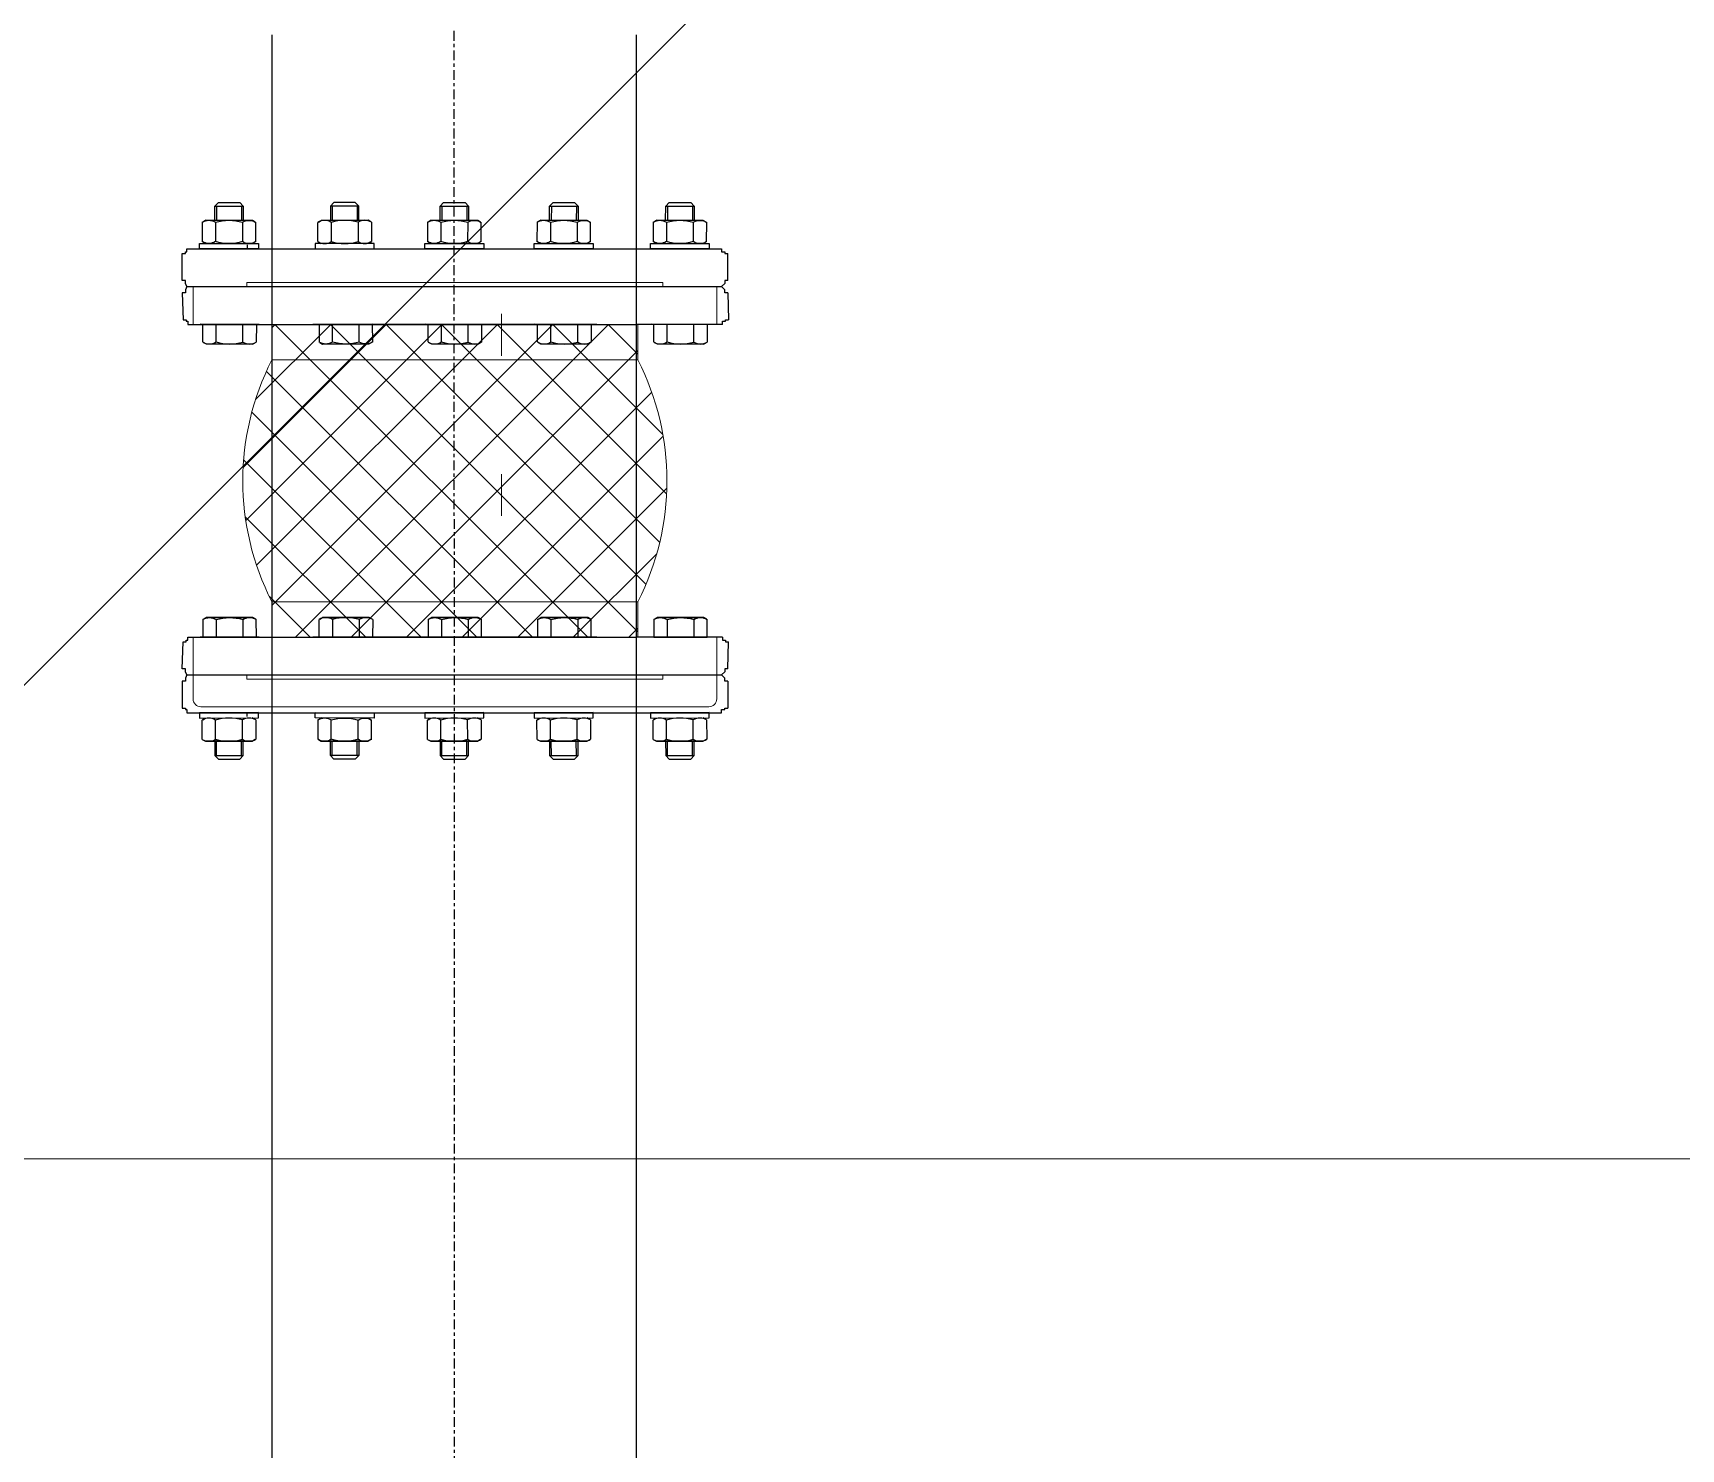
# Model space of a CAD drawing. Header units: millimetres. Extents: x -294625 to 2136527, y -251383 to 128331.
# Drawn here: x 1426623.6 to 1426985.4, y -215403.3 to -215092.4 of the extents above; entities that cross this region are included whole.
import ezdxf

# ---------------------------------------------------------------- set-up
doc = ezdxf.new("R2010")
doc.units = ezdxf.units.MM
doc.linetypes.add('CENTER', pattern=[3, 1.5, -0.5, 0.5, -0.5])
for name, color, linetype, lineweight in [('0-4', 250, 'Continuous', 5), ('01. CẤP NƯỚC LẠNH', 5, 'Continuous', 9), ('ICE-BP', 4, 'Continuous', 25), ('N2-PK-TB', 2, 'Continuous', 20), ('N3-NOTE', 11, 'Continuous', 13)]:
    doc.layers.add(name, color=color, linetype=linetype, lineweight=lineweight)
doc.layers.add('H-N-FITTING-35', color=2, linetype='Continuous')
doc.layers.add('ICE-CEN', color=8, linetype='CENTER')
doc.styles.add('P-VNTIMEH', font='vntimeh.shx', dxfattribs={"width": 0.75, "height": 300})
doc.dimstyles.new('N-NOTE', dxfattribs={"dimtxt": 200, "dimasz": 30, "dimexe": 50, "dimexo": 50, "dimgap": 100, "dimtad": 1, "dimdec": 0, "dimdsep": 46, "dimtxsty": 'P-VNTIMEH', "dimblk": 'OPEN30', "dimcen": 0, "dimse1": 1, "dimse2": 1, "dimclrd": 256, "dimclre": 7, "dimclrt": 256, "dimadec": 0, "dimazin": 0, "dimtfac": 1, "dimtdec": 0, "dimtix": 1, "dimtmove": 2, "dimatfit": 3, "dimldrblk": 'OPEN30', "dimfxl": 1, "dimtolj": 1, "dimtzin": 0, "dimarcsym": 0})

# ---------------------------------------------------------------- blocks, each defined once
blk = doc.blocks.new('WPP')
at = {"layer": 'ICE-BP', "ltscale": 1000}
for p, q in [((137904.5575600856, -20081.31103877045, 5.101671538998651), (137904.5860417234, -20793.38504935915, 5.101671538970926)), ((138072.5575600856, -20081.31103877045, 5.101671538998651), (138072.5860437867, -20793.41022166381, 5.101671538970924))]:
    blk.add_line(p, q, dxfattribs=at)
at = {"layer": 'ICE-CEN', "ltscale": 3}
blk.add_line((137988.5575600883, -20079.47488218467, 5.101671538996317), (137988.6346818327, -20774.6518731673, 5.101671538993015), dxfattribs=at)
blk = doc.blocks.new('ExpSin8')
h = blk.add_hatch()
h.set_pattern_fill('ANSI37', color=8, scale=198, angle=-1.272221872585407e-14, style=0)
h.set_pattern_definition([(44.99999999999999, (2.640000000001227, -165), (-17.50089283436705, 17.50089283436706), []), (135, (2.640000000001227, -165), (-17.50089283436706, -17.50089283436705), [])])
h.paths.add_polyline_path([(201.1600000000017, 115.3335341203565, 0.2403685120750965), (48.84000000000106, 115.3335341203565), (48.84000000000014, -115.3335341203565, 0.2403685120750964), (201.1600000000008, -115.3335341203565)])
h.paths.add_polyline_path([(26.39999999999963, -115.3335341203565), (48.84000000000015, -115.3335341203565), (48.84000000000106, 115.3335341203565), (26.40000000000056, 115.3335341203565)])
h.paths.add_polyline_path([(201.1600000000016, 115.3335341203565), (201.1600000000007, -115.3335341203565), (223.6000000000003, -115.3335341203565), (223.6000000000012, 115.3335341203565)])
for points in [[(2.640000000001227, -165), (26.40000000000054, -165), (26.40000000000056, 165), (2.640000000001247, 165)], [(247.3600000000015, -165), (223.6000000000013, -165), (223.6000000000013, 165), (247.3600000000015, 165)], [(2.640000000001245, 131), (9.175158733904648e-13, 131), (-8.021171617536571e-15, -131), (2.640000000000319, -131)], [(247.3600000000015, 131), (250.0000000000009, 131), (250, -131), (247.3600000000006, -131)]]:
    blk.add_lwpolyline(points, close=True)
at = {"color": 8}
for points in [[(26.40000000000055, 115.3335341203565), (48.84000000000106, 115.3335341203565), (48.84000000000014, -115.3335341203565), (26.39999999999963, -115.3335341203565)], [(223.6000000000013, 115.3335341203565), (201.1600000000017, 115.3335341203565), (201.1600000000008, -115.3335341203565), (223.6000000000004, -115.3335341203565)]]:
    blk.add_lwpolyline(points, close=True, dxfattribs=at)
for centre, start, end in [((125.0000000000009, -33.9366456874268), 62.96860828674399, 117.031391713256), ((125, 33.93664568742678), 242.968608286744, 297.031391713256)]:
    blk.add_arc(centre, 167.5766456874225, start, end)
blk = doc.blocks.new('NUT')
at = {"linetype": 'Continuous'}
for p, q in [((-14.70091237503925, 12.07607484380605), (-13.10062706212034, 13)), ((-7.50555349946535, 1.106895198335224), (-7.505553499465123, 11.89310480166478)), ((7.505553499465123, 1.106895198335224), (7.505553499465123, 11.89310480166478)), ((14.70091237503925, 12.07607484380605), (13.10062706212034, 13)), ((-14.70091237503925, 0.9239251561939454), (-13.10062706212034, 0)), ((14.70091237503925, 0.9239251561939454), (13.10062706212034, 0))]:
    blk.add_line(p, q, dxfattribs=at)
blk.add_lwpolyline([(-16.5, 16), (-16.5, 13), (16.5, 13), (16.5, 16)], close=True)
for points in [[(-15, 1.106895198335224), (-15, 11.89310480166478)], [(-13.10062706212034, 13), (13.10062706212034, 13)], [(15, 11.89310480166478), (15, 1.106895198335224)], [(-13.10062706212034, 0), (13.10062706212034, 0)], [(13.10062706212034, 0), (-13.10062706212011, 0)]]:
    blk.add_lwpolyline(points, dxfattribs=at)
for centre, radius, start, end in [((-11.25277674973267, 6.103728749386619), 6.896271250613385, 57.08669084495057, 122.9133091550494), ((0, -13), 26, 73.22134511903967, 106.7786548809604), ((11.25277674973267, 6.103728749386619), 6.896271250613385, 57.08669084495057, 122.9133091550494), ((-11.25277674973267, 6.896271250613381), 6.896271250613385, 237.0866908449506, 302.9133091550494), ((0, 26), 26, 253.2213451190396, 286.7786548809603), ((11.25277674973267, 6.896271250613381), 6.896271250613385, 237.0866908449506, 302.9133091550494)]:
    blk.add_arc(centre, radius, start, end, dxfattribs=at)
blk = doc.blocks.new('_Open30')
at = {"color": 0, "linetype": 'ByBlock', "lineweight": -2}
for p, q in [((-1, 0.26794919), (0, 0)), ((0, 0), (-1, -0.26794919)), ((0, 0), (-1, 0))]:
    blk.add_line(p, q, dxfattribs=at)

msp = doc.modelspace()

# ---------------------------------------------------------------- linework, layer by layer
at = {"layer": '0-4'}
for p, q in [((1426726.43419326, -215163.3213658299, 0.6481135732056575), (1426726.43419326, -215154.1259635314, 0.6481135732056575)), ((1426726.43419326, -215198.4611184703, 0.6481135732056575), (1426726.43419326, -215189.2657161718, 0.6481135732056575))]:
    msp.add_line(p, q, dxfattribs=at)
at = {"layer": '01. CẤP NƯỚC LẠNH', "elevation": 0.6481135732056575}
msp.add_lwpolyline([(1426658.758190617, -215233.3776192882), (1426773.707506112, -215233.3776192882), (1426773.707506117, -215238.602588111, -0.414213562373095), (1426771.965849822, -215240.3442444231), (1426660.499846922, -215240.3442444587, -0.414213562373095), (1426658.758190623, -215238.6025882769)], format="xyb", close=True, dxfattribs=at)
at = {"layer": 'H-N-FITTING-35', "ltscale": 1000}
for p, q in [((1426670.625731247, -215138.9864865922, 1.005553682742742), (1426670.625731248, -215139.8453632211, 1.005553682742742)), ((1426673.241175144, -215156.4318774783, 1.00555368272539), (1426660.311286081, -215156.3997969737, 1.00555368272539)), ((1426663.82582607, -215160.284805881, 1.00555368272539), (1426663.835443518, -215156.4085408036, 1.00555368272539)), ((1426669.707400258, -215160.2993987266, 1.00555368272539), (1426669.717017706, -215156.4231336483, 1.00555368272539)), ((1426747.418247384, -215156.4158372262, 0.4862520400914692), (1426685.048579358, -215156.4158372262, 0.4862520400914692)), ((1426685.841224357, -215156.4352562171, 1.00555368272539), (1426698.77110978, -215156.4017408585, 1.00555368272539)), ((1426689.375428407, -215160.3023852918, 1.00555368272539), (1426689.365380803, -215156.4261213054, 1.00555368272539)), ((1426695.257000939, -215160.2871397572, 1.00555368272539), (1426695.246953334, -215156.4108757711, 1.00555368272539)), ((1426722.696510799, -215156.4318774783, 1.00555368272539), (1426709.766621737, -215156.3997969737, 1.00555368272539)), ((1426713.281161726, -215160.284805881, 1.00555368272539), (1426713.290779174, -215156.4085408036, 1.00555368272539)), ((1426719.162735914, -215160.2993987266, 1.00555368272539), (1426719.172353362, -215156.4231336483, 1.00555368272539)), ((1426746.734824226, -215156.4318774783, 1.00555368272539), (1426733.804935164, -215156.3997969737, 1.00555368272539)), ((1426737.319475153, -215160.284805881, 1.00555368272539), (1426737.329092602, -215156.4085408036, 1.00555368272539)), ((1426743.201049341, -215160.2993987266, 1.00555368272539), (1426743.210666789, -215156.4231336483, 1.00555368272539)), ((1426772.22004032, -215156.4318774783, 1.00555368272539), (1426759.290151257, -215156.3997969737, 1.00555368272539)), ((1426762.804691246, -215160.284805881, 1.00555368272539), (1426762.814308695, -215156.4085408036, 1.00555368272539)), ((1426768.686265434, -215160.2993987266, 1.00555368272539), (1426768.695882882, -215156.4231336483, 1.00555368272539)), ((1426661.006399955, -215160.3495013843, 1.00555368272539), (1426661.632517275, -215160.7130646488, 1.00555368272539)), ((1426671.898556946, -215160.7385358445, 1.00555368272539), (1426661.632517275, -215160.7130646488, 1.00555368272539)), ((1426661.632517275, -215160.7130646488, 1.00555368272539), (1426671.898556946, -215160.7385358445, 1.00555368272539)), ((1426672.526470629, -215160.3780839713, 1.00555368272539), (1426671.898556946, -215160.7385358445, 1.00555368272539)), ((1426686.556366785, -215160.3813833746, 1.00555368272539), (1426687.184320464, -215160.7417655641, 1.00555368272539)), ((1426687.184320464, -215160.7417655641, 1.00555368272539), (1426697.450357245, -215160.7151551268, 1.00555368272539)), ((1426697.450357245, -215160.7151551268, 1.00555368272539), (1426687.184320464, -215160.7417655641, 1.00555368272539)), ((1426698.076434217, -215160.3515223831, 1.00555368272539), (1426697.450357245, -215160.7151551268, 1.00555368272539)), ((1426710.461735611, -215160.3495013843, 1.00555368272539), (1426711.087852932, -215160.7130646488, 1.00555368272539)), ((1426721.353892602, -215160.7385358445, 1.00555368272539), (1426711.087852932, -215160.7130646488, 1.00555368272539)), ((1426711.087852932, -215160.7130646488, 1.00555368272539), (1426721.353892602, -215160.7385358445, 1.00555368272539)), ((1426721.981806285, -215160.3780839713, 1.00555368272539), (1426721.353892602, -215160.7385358445, 1.00555368272539)), ((1426734.500049038, -215160.3495013843, 1.00555368272539), (1426735.126166359, -215160.7130646488, 1.00555368272539)), ((1426745.392206029, -215160.7385358445, 1.00555368272539), (1426735.126166359, -215160.7130646488, 1.00555368272539)), ((1426735.126166359, -215160.7130646488, 1.00555368272539), (1426745.392206029, -215160.7385358445, 1.00555368272539)), ((1426746.020119712, -215160.3780839713, 1.00555368272539), (1426745.392206029, -215160.7385358445, 1.00555368272539)), ((1426759.985265131, -215160.3495013843, 1.00555368272539), (1426760.611382452, -215160.7130646488, 1.00555368272539)), ((1426770.877422122, -215160.7385358445, 1.00555368272539), (1426760.611382452, -215160.7130646488, 1.00555368272539)), ((1426760.611382452, -215160.7130646488, 1.00555368272539), (1426770.877422122, -215160.7385358445, 1.00555368272539)), ((1426771.505335805, -215160.3780839713, 1.00555368272539), (1426770.877422122, -215160.7385358445, 1.00555368272539)), ((1426661.006399955, -215221.1524350673, 1.00555368272539), (1426661.632517275, -215220.7888718024, 1.00555368272539)), ((1426671.898556946, -215220.7634006071, 1.00555368272539), (1426661.632517275, -215220.7888718024, 1.00555368272539)), ((1426661.632517275, -215220.7888718024, 1.00555368272539), (1426671.898556946, -215220.7634006071, 1.00555368272539)), ((1426663.82582607, -215221.2171305702, 1.00555368272539), (1426663.835443518, -215225.0933956476, 1.00555368272539)), ((1426669.707400258, -215221.202537725, 1.00555368272539), (1426669.717017706, -215225.0788028033, 1.00555368272539)), ((1426672.526470629, -215221.1238524799, 1.00555368272539), (1426671.898556946, -215220.7634006071, 1.00555368272539)), ((1426686.556366785, -215221.1205530779, 1.00555368272539), (1426687.184320464, -215220.760170887, 1.00555368272539)), ((1426687.184320464, -215220.760170887, 1.00555368272539), (1426697.450357245, -215220.7867813248, 1.00555368272539)), ((1426697.450357245, -215220.7867813248, 1.00555368272539), (1426687.184320464, -215220.760170887, 1.00555368272539)), ((1426689.375428407, -215221.1995511598, 1.00555368272539), (1426689.365380803, -215225.0758151467, 1.00555368272539)), ((1426695.257000939, -215221.2147966944, 1.00555368272539), (1426695.246953334, -215225.0910606814, 1.00555368272539)), ((1426698.076434217, -215221.1504140685, 1.00555368272539), (1426697.450357245, -215220.7867813248, 1.00555368272539)), ((1426710.461735611, -215221.1524350673, 1.00555368272539), (1426711.087852932, -215220.7888718024, 1.00555368272539)), ((1426721.353892602, -215220.7634006071, 1.00555368272539), (1426711.087852932, -215220.7888718024, 1.00555368272539)), ((1426711.087852932, -215220.7888718024, 1.00555368272539), (1426721.353892602, -215220.7634006071, 1.00555368272539)), ((1426713.281161726, -215221.2171305702, 1.00555368272539), (1426713.290779174, -215225.0933956476, 1.00555368272539)), ((1426719.162735914, -215221.202537725, 1.00555368272539), (1426719.172353362, -215225.0788028033, 1.00555368272539)), ((1426721.981806285, -215221.1238524799, 1.00555368272539), (1426721.353892602, -215220.7634006071, 1.00555368272539)), ((1426734.500049038, -215221.1524350673, 1.00555368272539), (1426735.126166359, -215220.7888718024, 1.00555368272539)), ((1426745.392206029, -215220.7634006071, 1.00555368272539), (1426735.126166359, -215220.7888718024, 1.00555368272539)), ((1426735.126166359, -215220.7888718024, 1.00555368272539), (1426745.392206029, -215220.7634006071, 1.00555368272539)), ((1426737.319475153, -215221.2171305702, 1.00555368272539), (1426737.329092602, -215225.0933956476, 1.00555368272539)), ((1426743.201049341, -215221.202537725, 1.00555368272539), (1426743.210666789, -215225.0788028033, 1.00555368272539)), ((1426746.020119712, -215221.1238524799, 1.00555368272539), (1426745.392206029, -215220.7634006071, 1.00555368272539)), ((1426759.985265131, -215221.1524350673, 1.00555368272539), (1426760.611382452, -215220.7888718024, 1.00555368272539)), ((1426770.877422122, -215220.7634006071, 1.00555368272539), (1426760.611382452, -215220.7888718024, 1.00555368272539)), ((1426760.611382452, -215220.7888718024, 1.00555368272539), (1426770.877422122, -215220.7634006071, 1.00555368272539)), ((1426762.804691246, -215221.2171305702, 1.00555368272539), (1426762.814308695, -215225.0933956476, 1.00555368272539)), ((1426768.686265434, -215221.202537725, 1.00555368272539), (1426768.695882882, -215225.0788028033, 1.00555368272539)), ((1426771.505335805, -215221.1238524799, 1.00555368272539), (1426770.877422122, -215220.7634006071, 1.00555368272539)), ((1426673.241175144, -215225.0700589729, 1.00555368272539), (1426660.311286081, -215225.102139478, 1.00555368272539)), ((1426747.418247384, -215225.0860992254, 0.4862520400914692), (1426685.048579358, -215225.0860992254, 0.4862520400914692)), ((1426685.841224357, -215225.0666802345, 1.00555368272539), (1426698.77110978, -215225.1001955927, 1.00555368272539)), ((1426722.696510799, -215225.0700589729, 1.00555368272539), (1426709.766621737, -215225.102139478, 1.00555368272539)), ((1426746.734824226, -215225.0700589729, 1.00555368272539), (1426733.804935164, -215225.102139478, 1.00555368272539)), ((1426772.22004032, -215225.0700589729, 1.00555368272539), (1426759.290151257, -215225.102139478, 1.00555368272539)), ((1426670.625731247, -215242.5154498595, 1.005553682742742), (1426670.625731248, -215241.6565732296, 1.005553682742742))]:
    msp.add_line(p, q, dxfattribs=at)
at = {"layer": 'H-N-FITTING-35', "ltscale": 1000, "elevation": 10.32633627823465}
for points in [[(1426663.517538158, -215133.5684141325), (1426663.52531525, -215130.4338955721), (1426664.310889163, -215129.652210205), (1426669.012667004, -215129.6638758432), (1426669.794352371, -215130.4494497564), (1426669.786575279, -215133.5839683167)], [(1426695.171792718, -215133.5707356313), (1426695.163667783, -215130.4362179528), (1426694.37800713, -215129.6546197677), (1426689.676230612, -215129.6668071709), (1426688.894632427, -215130.452467824), (1426688.902757362, -215133.5869855022)], [(1426712.972873813, -215133.5684141325), (1426712.980650906, -215130.4338955721), (1426713.766224819, -215129.652210205), (1426718.46800266, -215129.6638758432), (1426719.249688027, -215130.4494497564), (1426719.241910935, -215133.5839683167)], [(1426737.011187241, -215133.5684141325), (1426737.018964333, -215130.4338955721), (1426737.804538246, -215129.652210205), (1426742.506316087, -215129.6638758432), (1426743.288001454, -215130.4494497564), (1426743.280224362, -215133.5839683167)], [(1426762.496403334, -215133.5684141325), (1426762.504180426, -215130.4338955721), (1426763.289754339, -215129.652210205), (1426767.99153218, -215129.6638758432), (1426768.773217547, -215130.4494497564), (1426768.765440455, -215133.5839683167)], [(1426663.517538158, -215247.9335223183), (1426663.52531525, -215251.0680408787), (1426664.310889163, -215251.8497262462), (1426669.012667004, -215251.838060608), (1426669.794352371, -215251.0524866944), (1426669.786575279, -215247.9179681341)], [(1426695.171792718, -215247.9312008198), (1426695.163667783, -215251.0657184984), (1426694.37800713, -215251.8473166844), (1426689.676230612, -215251.8351292807), (1426688.894632427, -215251.0494686276), (1426688.902757362, -215247.9149509495)], [(1426712.972873813, -215247.9335223183), (1426712.980650906, -215251.0680408787), (1426713.766224819, -215251.8497262462), (1426718.46800266, -215251.838060608), (1426719.249688027, -215251.0524866944), (1426719.241910935, -215247.9179681341)], [(1426737.011187241, -215247.9335223183), (1426737.018964333, -215251.0680408787), (1426737.804538246, -215251.8497262462), (1426742.506316087, -215251.838060608), (1426743.288001454, -215251.0524866944), (1426743.280224362, -215247.9179681341)], [(1426762.496403334, -215247.9335223183), (1426762.504180426, -215251.0680408787), (1426763.289754339, -215251.8497262462), (1426767.99153218, -215251.838060608), (1426768.773217547, -215251.0524866944), (1426768.765440455, -215247.9179681341)]]:
    msp.add_lwpolyline(points, close=True, dxfattribs=at)
at = {"layer": 'H-N-FITTING-35', "ltscale": 1000}
for points, elevation in [([(1426663.52531525, -215130.4338955721), (1426669.794352371, -215130.4494497564)], 1.005553682762988), ([(1426663.91713007, -215130.4348677095), (1426663.909352978, -215133.5693862698)], 1.005553682762988), ([(1426669.402537551, -215130.4484776199), (1426669.394760459, -215133.582996181)], 1.005553682762988), ([(1426695.163667783, -215130.4362179528), (1426688.894632427, -215130.452467824)], 1.005553682762988), ([(1426689.286447136, -215130.4514522074), (1426689.294572071, -215133.5859698847)], 1.005553682762988), ([(1426694.771853073, -215130.4372335702), (1426694.779978009, -215133.5717512484)], 1.005553682762988), ([(1426712.980650906, -215130.4338955721), (1426719.249688027, -215130.4494497564)], 1.005553682762988), ([(1426713.372465726, -215130.4348677095), (1426713.364688634, -215133.5693862698)], 1.005553682762988), ([(1426718.857873207, -215130.4484776199), (1426718.850096115, -215133.582996181)], 1.005553682762988), ([(1426737.018964333, -215130.4338955721), (1426743.288001454, -215130.4494497564)], 1.005553682762988), ([(1426737.410779153, -215130.4348677095), (1426737.403002061, -215133.5693862698)], 1.005553682762988), ([(1426742.896186634, -215130.4484776199), (1426742.888409542, -215133.582996181)], 1.005553682762988), ([(1426762.504180426, -215130.4338955721), (1426768.773217547, -215130.4494497564)], 1.005553682762988), ([(1426762.895995246, -215130.4348677095), (1426762.888218154, -215133.5693862698)], 1.005553682762988), ([(1426768.381402727, -215130.4484776199), (1426768.373625635, -215133.582996181)], 1.005553682762988), ([(1426656.405836666, -215146.7637829341), (1426656.405836666, -215140.861106483)], 0.6481135732056575), ([(1426656.405836666, -215146.7637829341), (1426656.405836666, -215140.861106483)], 0.6481135732056575), ([(1426656.405836666, -215146.7637829341), (1426656.405836666, -215140.861106483)], 0.6481135732056575), ([(1426656.405836666, -215140.861106483), (1426656.405836666, -215140.861106483)], 0.6481135732056575), ([(1426656.405836666, -215140.861106483), (1426657.08610378, -215140.861106483)], 0.6481135732056575), ([(1426657.08610378, -215140.861106483), (1426657.08610378, -215140.5209729256)], 0.6481135732056575), ([(1426657.08610378, -215140.5209729256), (1426657.08610378, -215140.5209729256)], 0.6481135732056575), ([(1426657.08610378, -215140.5209729256), (1426657.08610378, -215140.5209729256)], 0.6481135732056575), ([(1426657.08610378, -215140.5209729256), (1426657.08610378, -215140.5209729256)], 0.6481135732056575), ([(1426657.08610378, -215140.5209729256), (1426657.426237338, -215140.5209729256)], 0.6481135732056575), ([(1426657.426237338, -215140.5209729256), (1426657.426237338, -215139.8407058116)], 0.6481135732056575), ([(1426657.426237338, -215139.8407058116), (1426657.426237338, -215139.8407058116)], 0.6481135732056575), ([(1426657.426237338, -215139.8407058116), (1426677.494117219, -215139.8407058116)], 0.6481135732056575), ([(1426657.426237338, -215139.8407058116), (1426774.772314609, -215139.8407058116)], 0.6481135732056575), ([(1426774.772314609, -215139.8407058116), (1426774.772314609, -215139.8407058116)], 0.6481135732056575), ([(1426774.772314609, -215139.8407058116), (1426774.772314609, -215139.8407058116)], 0.6481135732056575), ([(1426774.772314609, -215139.8407058116), (1426774.772314609, -215140.5209729256)], 0.6481135732056575), ([(1426774.772314609, -215140.5209729256), (1426775.452581724, -215140.5209729256)], 0.6481135732056575), ([(1426775.452581724, -215140.5209729256), (1426775.452581724, -215140.5209729256)], 0.6481135732056575), ([(1426775.452581724, -215140.5209729256), (1426775.452581724, -215140.5209729256)], 0.6481135732056575), ([(1426775.452581724, -215140.5209729256), (1426775.452581724, -215140.5209729256)], 0.6481135732056575), ([(1426775.452581724, -215140.5209729256), (1426775.452581724, -215140.861106483)], 0.6481135732056575), ([(1426775.452581724, -215140.861106483), (1426776.132848838, -215140.861106483)], 0.6481135732056575), ([(1426776.132848838, -215146.7637829341), (1426776.132848838, -215140.861106483)], 0.6481135732056575), ([(1426776.132848838, -215146.7637829341), (1426776.132848838, -215140.861106483)], 0.6481135732056575), ([(1426776.132848838, -215146.7637829341), (1426776.132848838, -215140.861106483)], 0.6481135732056575), ([(1426656.405836666, -215146.7637829341), (1426656.405836666, -215146.4236493767)], 0.6481135732056575), ([(1426657.08610378, -215146.7637829341), (1426656.405836666, -215146.7637829341)], 0.6481135732056575), ([(1426656.405836666, -215146.7637829341), (1426656.405836666, -215146.7637829341)], 0.6481135732056575), ([(1426657.08610378, -215147.4440500486), (1426657.08610378, -215146.7637829341)], 0.6481135732056575), ([(1426657.08610378, -215146.7637829341), (1426657.08610378, -215146.7637829341)], 0.6481135732056575), ([(1426776.132848838, -215146.7637829341), (1426775.452581724, -215146.7637829341)], 0.6481135732056575), ([(1426775.452581724, -215146.7637829341), (1426775.452581724, -215147.4440500486)], 0.6481135732056575), ([(1426776.132848838, -215146.7637829341), (1426776.132848838, -215146.7637829341)], 0.6481135732056575), ([(1426776.132848838, -215146.7637829341), (1426776.132848838, -215146.7637829341)], 0.6481135732056575), ([(1426656.405836666, -215149.4848513919), (1426656.600799325, -215155.3944878604)], 0.6481135732056575), ([(1426656.405836666, -215149.4848513919), (1426656.600799325, -215155.3944878604)], 0.6481135732056575), ([(1426656.405836666, -215149.4848513919), (1426656.600799325, -215155.3944878604)], 0.6481135732056575), ([(1426657.08610378, -215149.4848513919), (1426656.405836666, -215149.4848513919)], 0.6481135732056575), ([(1426656.405836666, -215149.4848513919), (1426656.405836666, -215149.4848513919)], 0.6481135732056575), ([(1426656.405836666, -215149.4848513919), (1426656.405836666, -215149.8249849493)], 0.6481135732056575), ([(1426657.426237338, -215148.124317163), (1426657.08610378, -215147.4440500486)], 0.6481135732056575), ([(1426657.08610378, -215147.4440500486), (1426657.08610378, -215147.4440500486)], 0.6481135732056575), ([(1426657.08610378, -215147.4440500486), (1426657.08610378, -215147.4440500486)], 0.6481135732056575), ([(1426657.426237338, -215148.124317163), (1426657.08610378, -215148.8045842779)], 0.6481135732056575), ([(1426657.08610378, -215148.8045842779), (1426657.08610378, -215148.8045842779)], 0.6481135732056575), ([(1426657.08610378, -215148.8045842779), (1426657.08610378, -215148.8045842779)], 0.6481135732056575), ([(1426657.08610378, -215148.8045842779), (1426657.08610378, -215149.4848513919)], 0.6481135732056575), ([(1426657.08610378, -215149.4848513919), (1426657.08610378, -215149.4848513919)], 0.6481135732056575), ([(1426657.426237338, -215148.124317163), (1426657.426237338, -215148.124317163)], 0.6481135732056575), ([(1426657.426237338, -215148.124317163), (1426657.426237338, -215148.124317163)], 0.6481135732056575), ([(1426657.426237338, -215148.124317163), (1426657.426237338, -215148.124317163)], 0.6481135732056575), ([(1426657.426237338, -215148.124317163), (1426657.426237338, -215148.124317163)], 0.6481135732056575), ([(1426657.426237338, -215148.124317163), (1426774.772314609, -215148.124317163)], 0.6481135732056575), ([(1426775.452581724, -215147.4440500486), (1426774.772314609, -215148.124317163)], 0.6481135732056575), ([(1426774.772314609, -215148.124317163), (1426774.772314609, -215148.124317163)], 0.6481135732056575), ([(1426775.452581724, -215148.8045842779), (1426774.772314609, -215148.124317163)], 0.6481135732056575), ([(1426774.772314609, -215148.124317163), (1426774.772314609, -215148.124317163)], 0.6481135732056575), ([(1426775.452581724, -215147.4440500486), (1426775.452581724, -215147.4440500486)], 0.6481135732056575), ([(1426775.452581724, -215147.4440500486), (1426775.452581724, -215147.4440500486)], 0.6481135732056575), ([(1426775.452581724, -215147.4440500486), (1426775.452581724, -215147.4440500486)], 0.6481135732056575), ([(1426775.452581724, -215149.4848513919), (1426775.452581724, -215148.8045842779)], 0.6481135732056575), ([(1426775.452581724, -215148.8045842779), (1426775.452581724, -215148.8045842779)], 0.6481135732056575), ([(1426775.452581724, -215148.8045842779), (1426775.452581724, -215148.8045842779)], 0.6481135732056575), ([(1426775.452581724, -215148.8045842779), (1426775.452581724, -215148.8045842779)], 0.6481135732056575), ([(1426776.132848838, -215149.4848513919), (1426775.452581724, -215149.4848513919)], 0.6481135732056575), ([(1426776.132848838, -215149.4848513919), (1426776.327811497, -215155.3944878604)], 0.6481135732056575), ([(1426776.132848838, -215149.4848513919), (1426776.327811497, -215155.3944878604)], 0.6481135732056575), ([(1426776.132848838, -215149.4848513919), (1426776.327811497, -215155.3944878604)], 0.6481135732056575), ([(1426776.132848838, -215149.4848513919), (1426776.132848838, -215149.4848513919)], 0.6481135732056575), ([(1426776.132848838, -215149.4848513919), (1426776.132848838, -215149.4848513919)], 0.6481135732056575), ([(1426656.600799325, -215155.3944878604), (1426656.600799325, -215155.3944878604)], 0.6481135732056575), ([(1426656.600799325, -215155.3944878604), (1426657.28106644, -215155.3944878604)], 0.6481135732056575), ([(1426657.28106644, -215155.3944878604), (1426657.28106644, -215155.7346214179)], 0.6481135732056575), ([(1426657.28106644, -215155.7346214179), (1426657.28106644, -215155.7346214179)], 0.6481135732056575), ([(1426657.28106644, -215155.7346214179), (1426657.28106644, -215155.7346214179)], 0.6481135732056575), ([(1426657.28106644, -215155.7346214179), (1426657.28106644, -215155.7346214179)], 0.6481135732056575), ([(1426657.28106644, -215155.7346214179), (1426657.621199997, -215155.7346214179)], 0.6481135732056575), ([(1426657.621199997, -215155.7346214179), (1426657.621199997, -215156.4148885323)], 0.6481135732056575), ([(1426657.621199997, -215156.4148885323), (1426657.621199997, -215156.4148885323)], 0.6481135732056575), ([(1426657.621199997, -215156.4148885323), (1426677.689079878, -215156.4148885323)], 0.6481135732056575), ([(1426657.621199997, -215156.4148885323), (1426677.689079878, -215156.4148885323)], 0.6481135732056575), ([(1426657.621199997, -215156.4148885323), (1426755.919798059, -215156.4148885323)], 0.6481135732056575), ([(1426660.889390863, -215160.2775202563), (1426660.899008311, -215156.4012551784)], 1.005553682762988), ([(1426660.899008311, -215156.4012551784), (1426672.653452913, -215156.4304192739)], 1.005553682762988), ([(1426672.653452913, -215156.4304192739), (1426672.643835465, -215160.3066843518)], 1.005553682762988), ([(1426698.183387715, -215156.4032642842), (1426686.428946422, -215156.4337327918)], 1.005553682762988), ([(1426686.428946422, -215156.4337327918), (1426686.438994027, -215160.3099967783)], 1.005553682762988), ([(1426698.19343532, -215160.2795282703), (1426698.183387715, -215156.4032642842)], 1.005553682762988), ([(1426710.344726519, -215160.2775202563), (1426710.354343967, -215156.4012551784)], 1.005553682762988), ([(1426710.354343967, -215156.4012551784), (1426722.108788569, -215156.4304192739)], 1.005553682762988), ([(1426722.108788569, -215156.4304192739), (1426722.099171121, -215160.3066843518)], 1.005553682762988), ([(1426734.383039946, -215160.2775202563), (1426734.392657394, -215156.4012551784)], 1.005553682762988), ([(1426734.392657394, -215156.4012551784), (1426746.147101996, -215156.4304192739)], 1.005553682762988), ([(1426746.147101996, -215156.4304192739), (1426746.137484548, -215160.3066843518)], 1.005553682762988), ([(1426774.967277268, -215156.4148885323), (1426755.919798059, -215156.4148885323)], 0.6481135732056575), ([(1426774.967277268, -215156.4148885323), (1426755.919798059, -215156.4148885323)], 0.6481135732056575), ([(1426774.967277268, -215156.4148885323), (1426755.919798059, -215156.4148885323)], 0.6481135732056575), ([(1426759.868256039, -215160.2775202563), (1426759.877873488, -215156.4012551784)], 1.005553682762988), ([(1426759.877873488, -215156.4012551784), (1426771.63231809, -215156.4304192739)], 1.005553682762988), ([(1426771.63231809, -215156.4304192739), (1426771.622700641, -215160.3066843518)], 1.005553682762988), ([(1426774.967277268, -215156.4148885323), (1426774.967277268, -215155.7346214179)], 0.6481135732056575), ([(1426774.967277268, -215155.7346214179), (1426775.647544382, -215155.7346214179)], 0.6481135732056575), ([(1426774.967277268, -215156.4148885323), (1426774.967277268, -215156.4148885323)], 0.6481135732056575), ([(1426774.967277268, -215156.4148885323), (1426774.967277268, -215156.4148885323)], 0.6481135732056575), ([(1426775.647544382, -215155.7346214179), (1426775.647544382, -215155.3944878604)], 0.6481135732056575), ([(1426775.647544382, -215155.3944878604), (1426776.327811497, -215155.3944878604)], 0.6481135732056575), ([(1426775.647544382, -215155.7346214179), (1426775.647544382, -215155.7346214179)], 0.6481135732056575), ([(1426775.647544382, -215155.7346214179), (1426775.647544382, -215155.7346214179)], 0.6481135732056575), ([(1426775.647544382, -215155.7346214179), (1426775.647544382, -215155.7346214179)], 0.6481135732056575), ([(1426660.889390863, -215221.2244161949), (1426660.899008311, -215225.1006812732)], 1.005553682762988), ([(1426672.653452913, -215225.0715171777), (1426672.643835465, -215221.1952521003)], 1.005553682762988), ([(1426686.428946422, -215225.0682036598), (1426686.438994027, -215221.1919396729)], 1.005553682762988), ([(1426698.19343532, -215221.2224081809), (1426698.183387715, -215225.0986721674)], 1.005553682762988), ([(1426710.344726519, -215221.2244161949), (1426710.354343967, -215225.1006812732)], 1.005553682762988), ([(1426722.108788569, -215225.0715171777), (1426722.099171121, -215221.1952521003)], 1.005553682762988), ([(1426734.383039946, -215221.2244161949), (1426734.392657394, -215225.1006812732)], 1.005553682762988), ([(1426746.147101996, -215225.0715171777), (1426746.137484548, -215221.1952521003)], 1.005553682762988), ([(1426759.868256039, -215221.2244161949), (1426759.877873488, -215225.1006812732)], 1.005553682762988), ([(1426771.63231809, -215225.0715171777), (1426771.622700641, -215221.1952521003)], 1.005553682762988), ([(1426656.405836666, -215232.0170850589), (1426656.600799325, -215226.1074485907)], 0.6481135732056575), ([(1426656.405836666, -215232.0170850589), (1426656.600799325, -215226.1074485907)], 0.6481135732056575), ([(1426656.405836666, -215232.0170850589), (1426656.600799325, -215226.1074485907)], 0.6481135732056575), ([(1426656.600799325, -215226.1074485907), (1426656.600799325, -215226.1074485907)], 0.6481135732056575), ([(1426656.600799325, -215226.1074485907), (1426657.28106644, -215226.1074485907)], 0.6481135732056575), ([(1426657.28106644, -215226.1074485907), (1426657.28106644, -215225.7673150337)], 0.6481135732056575), ([(1426657.28106644, -215225.7673150337), (1426657.28106644, -215225.7673150337)], 0.6481135732056575), ([(1426657.28106644, -215225.7673150337), (1426657.28106644, -215225.7673150337)], 0.6481135732056575), ([(1426657.28106644, -215225.7673150337), (1426657.28106644, -215225.7673150337)], 0.6481135732056575), ([(1426657.28106644, -215225.7673150337), (1426657.621199997, -215225.7673150337)], 0.6481135732056575), ([(1426657.621199997, -215225.7673150337), (1426657.621199997, -215225.0870479189)], 0.6481135732056575), ([(1426657.621199997, -215225.0870479189), (1426657.621199997, -215225.0870479189)], 0.6481135732056575), ([(1426657.621199997, -215225.0870479189), (1426677.689079878, -215225.0870479189)], 0.6481135732056575), ([(1426657.621199997, -215225.0870479189), (1426677.689079878, -215225.0870479189)], 0.6481135732056575), ([(1426657.621199997, -215225.0870479189), (1426755.919798059, -215225.0870479189)], 0.6481135732056575), ([(1426660.899008311, -215225.1006812732), (1426672.653452913, -215225.0715171777)], 1.005553682762988), ([(1426698.183387715, -215225.0986721674), (1426686.428946422, -215225.0682036598)], 1.005553682762988), ([(1426710.354343967, -215225.1006812732), (1426722.108788569, -215225.0715171777)], 1.005553682762988), ([(1426734.392657394, -215225.1006812732), (1426746.147101996, -215225.0715171777)], 1.005553682762988), ([(1426774.967277268, -215225.0870479189), (1426755.919798059, -215225.0870479189)], 0.6481135732056575), ([(1426774.967277268, -215225.0870479189), (1426755.919798059, -215225.0870479189)], 0.6481135732056575), ([(1426774.967277268, -215225.0870479189), (1426755.919798059, -215225.0870479189)], 0.6481135732056575), ([(1426759.877873488, -215225.1006812732), (1426771.63231809, -215225.0715171777)], 1.005553682762988), ([(1426774.967277268, -215225.0870479189), (1426774.967277268, -215225.0870479189)], 0.6481135732056575), ([(1426774.967277268, -215225.0870479189), (1426774.967277268, -215225.0870479189)], 0.6481135732056575), ([(1426774.967277268, -215225.0870479189), (1426774.967277268, -215225.7673150337)], 0.6481135732056575), ([(1426774.967277268, -215225.7673150337), (1426775.647544382, -215225.7673150337)], 0.6481135732056575), ([(1426775.647544382, -215225.7673150337), (1426775.647544382, -215225.7673150337)], 0.6481135732056575), ([(1426775.647544382, -215225.7673150337), (1426775.647544382, -215225.7673150337)], 0.6481135732056575), ([(1426775.647544382, -215225.7673150337), (1426775.647544382, -215225.7673150337)], 0.6481135732056575), ([(1426775.647544382, -215225.7673150337), (1426775.647544382, -215226.1074485907)], 0.6481135732056575), ([(1426775.647544382, -215226.1074485907), (1426776.327811497, -215226.1074485907)], 0.6481135732056575), ([(1426776.132848838, -215232.0170850589), (1426776.327811497, -215226.1074485907)], 0.6481135732056575), ([(1426776.132848838, -215232.0170850589), (1426776.327811497, -215226.1074485907)], 0.6481135732056575), ([(1426776.132848838, -215232.0170850589), (1426776.327811497, -215226.1074485907)], 0.6481135732056575), ([(1426656.405836666, -215232.0170850589), (1426656.405836666, -215231.6769515019)], 0.6481135732056575), ([(1426657.08610378, -215232.0170850589), (1426656.405836666, -215232.0170850589)], 0.6481135732056575), ([(1426656.405836666, -215232.0170850589), (1426656.405836666, -215232.0170850589)], 0.6481135732056575), ([(1426657.08610378, -215232.6973521737), (1426657.08610378, -215232.0170850589)], 0.6481135732056575), ([(1426657.08610378, -215232.0170850589), (1426657.08610378, -215232.0170850589)], 0.6481135732056575), ([(1426657.426237338, -215233.3776192882), (1426657.08610378, -215232.6973521737)], 0.6481135732056575), ([(1426657.08610378, -215232.6973521737), (1426657.08610378, -215232.6973521737)], 0.6481135732056575), ([(1426657.08610378, -215232.6973521737), (1426657.08610378, -215232.6973521737)], 0.6481135732056575), ([(1426657.426237338, -215233.3776192882), (1426657.08610378, -215234.0578864026)], 0.6481135732056575), ([(1426657.426237338, -215233.3776192882), (1426657.426237338, -215233.3776192882)], 0.6481135732056575), ([(1426657.426237338, -215233.3776192882), (1426657.426237338, -215233.3776192882)], 0.6481135732056575), ([(1426657.426237338, -215233.3776192882), (1426774.772314609, -215233.3776192882)], 0.6481135732056575), ([(1426657.426237338, -215233.3776192882), (1426774.772314609, -215233.3776192882)], 0.6481135732056575), ([(1426657.426237338, -215233.3776192882), (1426774.772314609, -215233.3776192882)], 0.6481135732056575), ([(1426657.426237338, -215233.3776192882), (1426657.426237338, -215233.3776192882)], 0.6481135732056575), ([(1426657.426237338, -215233.3776192882), (1426657.426237338, -215233.3776192882)], 0.6481135732056575), ([(1426657.426237338, -215233.3776192882), (1426774.772314609, -215233.3776192882)], 0.6481135732056575), ([(1426657.426237338, -215233.3776192882), (1426774.772314609, -215233.3776192882)], 0.6481135732056575), ([(1426657.426237338, -215233.3776192882), (1426774.772314609, -215233.3776192882)], 0.6481135732056575), ([(1426775.452581724, -215232.6973521737), (1426774.772314609, -215233.3776192882)], 0.6481135732056575), ([(1426775.452581724, -215234.0578864026), (1426774.772314609, -215233.3776192882)], 0.6481135732056575), ([(1426774.772314609, -215233.3776192882), (1426774.772314609, -215233.3776192882)], 0.6481135732056575), ([(1426774.772314609, -215233.3776192882), (1426774.772314609, -215233.3776192882)], 0.6481135732056575), ([(1426776.132848838, -215232.0170850589), (1426775.452581724, -215232.0170850589)], 0.6481135732056575), ([(1426775.452581724, -215232.0170850589), (1426775.452581724, -215232.6973521737)], 0.6481135732056575), ([(1426775.452581724, -215232.6973521737), (1426775.452581724, -215232.6973521737)], 0.6481135732056575), ([(1426775.452581724, -215232.6973521737), (1426775.452581724, -215232.6973521737)], 0.6481135732056575), ([(1426775.452581724, -215232.6973521737), (1426775.452581724, -215232.6973521737)], 0.6481135732056575), ([(1426776.132848838, -215232.0170850589), (1426776.132848838, -215232.0170850589)], 0.6481135732056575), ([(1426776.132848838, -215232.0170850589), (1426776.132848838, -215232.0170850589)], 0.6481135732056575), ([(1426656.405836666, -215234.7381535179), (1426656.405836666, -215240.6408299682)], 0.6481135732056575), ([(1426656.405836666, -215234.7381535179), (1426656.405836666, -215240.6408299682)], 0.6481135732056575), ([(1426656.405836666, -215234.7381535179), (1426656.405836666, -215240.6408299682)], 0.6481135732056575), ([(1426657.08610378, -215234.7381535179), (1426656.405836666, -215234.7381535179)], 0.6481135732056575), ([(1426656.405836666, -215234.7381535179), (1426656.405836666, -215234.7381535179)], 0.6481135732056575), ([(1426656.405836666, -215234.7381535179), (1426656.405836666, -215235.078287075)], 0.6481135732056575), ([(1426657.08610378, -215234.0578864026), (1426657.08610378, -215234.0578864026)], 0.6481135732056575), ([(1426657.08610378, -215234.0578864026), (1426657.08610378, -215234.0578864026)], 0.6481135732056575), ([(1426657.08610378, -215234.0578864026), (1426657.08610378, -215234.7381535179)], 0.6481135732056575), ([(1426657.08610378, -215234.7381535179), (1426657.08610378, -215234.7381535179)], 0.6481135732056575), ([(1426775.452581724, -215234.7381535179), (1426775.452581724, -215234.0578864026)], 0.6481135732056575), ([(1426775.452581724, -215234.0578864026), (1426775.452581724, -215234.0578864026)], 0.6481135732056575), ([(1426775.452581724, -215234.0578864026), (1426775.452581724, -215234.0578864026)], 0.6481135732056575), ([(1426775.452581724, -215234.0578864026), (1426775.452581724, -215234.0578864026)], 0.6481135732056575), ([(1426776.132848838, -215234.7381535179), (1426775.452581724, -215234.7381535179)], 0.6481135732056575), ([(1426776.132848838, -215234.7381535179), (1426776.132848838, -215240.6408299682)], 0.6481135732056575), ([(1426776.132848838, -215234.7381535179), (1426776.132848838, -215240.6408299682)], 0.6481135732056575), ([(1426776.132848838, -215234.7381535179), (1426776.132848838, -215240.6408299682)], 0.6481135732056575), ([(1426776.132848838, -215234.7381535179), (1426776.132848838, -215234.7381535179)], 0.6481135732056575), ([(1426776.132848838, -215234.7381535179), (1426776.132848838, -215234.7381535179)], 0.6481135732056575), ([(1426656.405836666, -215240.6408299682), (1426656.405836666, -215240.6408299682)], 0.6481135732056575), ([(1426656.405836666, -215240.6408299682), (1426657.08610378, -215240.6408299682)], 0.6481135732056575), ([(1426657.08610378, -215240.6408299682), (1426657.08610378, -215240.9809635252)], 0.6481135732056575), ([(1426775.452581724, -215240.9809635252), (1426775.452581724, -215240.6408299682)], 0.6481135732056575), ([(1426775.452581724, -215240.6408299682), (1426776.132848838, -215240.6408299682)], 0.6481135732056575), ([(1426657.08610378, -215240.9809635252), (1426657.08610378, -215240.9809635252)], 0.6481135732056575), ([(1426657.08610378, -215240.9809635252), (1426657.08610378, -215240.9809635252)], 0.6481135732056575), ([(1426657.08610378, -215240.9809635252), (1426657.08610378, -215240.9809635252)], 0.6481135732056575), ([(1426657.08610378, -215240.9809635252), (1426657.426237338, -215240.9809635252)], 0.6481135732056575), ([(1426657.426237338, -215240.9809635252), (1426657.426237338, -215241.6612306401)], 0.6481135732056575), ([(1426657.426237338, -215241.6612306401), (1426657.426237338, -215241.6612306401)], 0.6481135732056575), ([(1426657.426237338, -215241.6612306401), (1426677.494117219, -215241.6612306401)], 0.6481135732056575), ([(1426657.426237338, -215241.6612306401), (1426774.772314609, -215241.6612306401)], 0.6481135732056575), ([(1426774.772314609, -215241.6612306401), (1426774.772314609, -215240.9809635252)], 0.6481135732056575), ([(1426774.772314609, -215240.9809635252), (1426775.452581724, -215240.9809635252)], 0.6481135732056575), ([(1426774.772314609, -215241.6612306401), (1426774.772314609, -215241.6612306401)], 0.6481135732056575), ([(1426774.772314609, -215241.6612306401), (1426774.772314609, -215241.6612306401)], 0.6481135732056575), ([(1426775.452581724, -215240.9809635252), (1426775.452581724, -215240.9809635252)], 0.6481135732056575), ([(1426775.452581724, -215240.9809635252), (1426775.452581724, -215240.9809635252)], 0.6481135732056575), ([(1426775.452581724, -215240.9809635252), (1426775.452581724, -215240.9809635252)], 0.6481135732056575), ([(1426663.91713007, -215251.067068743), (1426663.909352978, -215247.9325501818)], 1.005553682762988), ([(1426669.402537551, -215251.0534588318), (1426669.394760459, -215247.9189402714)], 1.005553682762988), ([(1426689.286447136, -215251.0504842442), (1426689.294572071, -215247.9159665661)], 1.005553682762988), ([(1426694.771853073, -215251.0647028814), (1426694.779978009, -215247.9301852033)], 1.005553682762988), ([(1426713.372465726, -215251.067068743), (1426713.364688634, -215247.9325501818)], 1.005553682762988), ([(1426718.857873207, -215251.0534588318), (1426718.850096115, -215247.9189402714)], 1.005553682762988), ([(1426737.410779153, -215251.067068743), (1426737.403002061, -215247.9325501818)], 1.005553682762988), ([(1426742.896186634, -215251.0534588318), (1426742.888409542, -215247.9189402714)], 1.005553682762988), ([(1426762.895995246, -215251.067068743), (1426762.888218154, -215247.9325501818)], 1.005553682762988), ([(1426768.381402727, -215251.0534588318), (1426768.373625635, -215247.9189402714)], 1.005553682762988), ([(1426663.52531525, -215251.0680408787), (1426669.794352371, -215251.0524866944)], 1.005553682762988), ([(1426695.163667783, -215251.0657184984), (1426688.894632427, -215251.0494686276)], 1.005553682762988), ([(1426712.980650906, -215251.0680408787), (1426719.249688027, -215251.0524866944)], 1.005553682762988), ([(1426737.018964333, -215251.0680408787), (1426743.288001454, -215251.0524866944)], 1.005553682762988), ([(1426762.504180426, -215251.0680408787), (1426768.773217547, -215251.0524866944)], 1.005553682762988)]:
    msp.add_lwpolyline(points, dxfattribs=dict(at, elevation=elevation))
for centre, major_axis, ratio, start_param, end_param in [((1426662.36323653, -215158.0127997326, 1.00555368272539), (1.910651734622243, 1.910651734622244), 0.9999999999994581, 3.350064097459301, 4.498955322420188), ((1426666.79081266, -215150.5386149247, 1.00555368272539), (-7.203449994180226, 7.203449994180221), 0.9999999999996336, 2.060870611417176, 2.646556154874023), ((1426671.181245925, -215158.0346782026, 1.00555368272539), (1.910651734622243, 1.910651734622244), 0.9999999999994581, 3.350064097459301, 4.498955322420188), ((1426711.818572186, -215158.0127997326, 1.00555368272539), (1.910651734622243, 1.910651734622244), 0.9999999999994581, 3.350064097459301, 4.498955322420188), ((1426716.246148316, -215150.5386149247, 1.00555368272539), (-7.203449994180226, 7.203449994180221), 0.9999999999996336, 2.060870611417176, 2.646556154874023), ((1426720.636581581, -215158.0346782026, 1.00555368272539), (1.910651734622243, 1.910651734622244), 0.9999999999994581, 3.350064097459301, 4.498955322420188), ((1426735.856885613, -215158.0127997326, 1.00555368272539), (1.910651734622243, 1.910651734622244), 0.9999999999994581, 3.350064097459301, 4.498955322420188), ((1426740.284461743, -215150.5386149247, 1.00555368272539), (-7.203449994180226, 7.203449994180221), 0.9999999999996336, 2.060870611417176, 2.646556154874023), ((1426744.674895009, -215158.0346782026, 1.00555368272539), (1.910651734622243, 1.910651734622244), 0.9999999999994581, 3.350064097459301, 4.498955322420188), ((1426761.342101707, -215158.0127997326, 1.00555368272539), (1.910651734622243, 1.910651734622244), 0.9999999999994581, 3.350064097459301, 4.498955322420188), ((1426765.769677836, -215150.5386149247, 1.00555368272539), (-7.203449994180226, 7.203449994180221), 0.9999999999996336, 2.060870611417176, 2.646556154874023), ((1426770.160111102, -215158.0346782026, 1.00555368272539), (1.910651734622243, 1.910651734622244), 0.9999999999994581, 3.350064097459301, 4.498955322420188), ((1426687.901331428, -215223.464108114, 1.00555368272539), (-1.910651734622953, -1.910651734622953), 0.9999999999984878, 3.349953125571084, 4.498844350532558), ((1426692.290932814, -215230.9606585603, 1.00555368272539), (7.203449994185664, -7.203449994185668), 0.99999999999992, 2.0607596395285, 2.646445182986782), ((1426696.719338341, -215223.4869651355, 1.00555368272539), (-1.910651734622953, -1.910651734622953), 0.9999999999984878, 3.349953125571084, 4.498844350532558)]:
    msp.add_ellipse(centre, major_axis=major_axis, ratio=ratio, start_param=start_param, end_param=end_param, dxfattribs=at)
at = {"layer": 'H-N-FITTING-35', "ltscale": 1000, "extrusion": (0, 0, -1)}
for centre, major_axis, ratio, start_param, end_param in [((1426687.901331428, -215158.0378283377, 1.00555368272539), (-1.910651734622955, 1.910651734622953), 0.9999999999984877, 3.349953125571084, 4.498844350532558), ((1426692.290932814, -215150.5412778913, 1.00555368272539), (7.203449994185661, 7.20344999418567), 0.99999999999992, 2.0607596395285, 2.646445182986782), ((1426696.719338341, -215158.0149713166, 1.00555368272539), (-1.910651734622955, 1.910651734622953), 0.9999999999984877, 3.349953125571084, 4.498844350532558), ((1426662.36323653, -215223.489136719, 1.00555368272539), (1.910651734622244, -1.910651734622243), 0.9999999999994581, 3.350064097459301, 4.498955322420188), ((1426666.79081266, -215230.9633215265, 1.00555368272539), (-7.203449994180221, -7.203449994180226), 0.9999999999996336, 2.060870611417176, 2.646556154874023), ((1426671.181245925, -215223.4672582491, 1.00555368272539), (1.910651734622244, -1.910651734622243), 0.9999999999994581, 3.350064097459301, 4.498955322420188), ((1426711.818572186, -215223.489136719, 1.00555368272539), (1.910651734622244, -1.910651734622243), 0.9999999999994581, 3.350064097459301, 4.498955322420188), ((1426716.246148316, -215230.9633215265, 1.00555368272539), (-7.203449994180221, -7.203449994180226), 0.9999999999996336, 2.060870611417176, 2.646556154874023), ((1426720.636581581, -215223.4672582491, 1.00555368272539), (1.910651734622244, -1.910651734622243), 0.9999999999994581, 3.350064097459301, 4.498955322420188), ((1426735.856885613, -215223.489136719, 1.00555368272539), (1.910651734622244, -1.910651734622243), 0.9999999999994581, 3.350064097459301, 4.498955322420188), ((1426740.284461743, -215230.9633215265, 1.00555368272539), (-7.203449994180221, -7.203449994180226), 0.9999999999996336, 2.060870611417176, 2.646556154874023), ((1426744.674895009, -215223.4672582491, 1.00555368272539), (1.910651734622244, -1.910651734622243), 0.9999999999994581, 3.350064097459301, 4.498955322420188), ((1426761.342101707, -215223.489136719, 1.00555368272539), (1.910651734622244, -1.910651734622243), 0.9999999999994581, 3.350064097459301, 4.498955322420188), ((1426765.769677836, -215230.9633215265, 1.00555368272539), (-7.203449994180221, -7.203449994180226), 0.9999999999996336, 2.060870611417176, 2.646556154874023), ((1426770.160111102, -215223.4672582491, 1.00555368272539), (1.910651734622244, -1.910651734622243), 0.9999999999994581, 3.350064097459301, 4.498955322420188)]:
    msp.add_ellipse(centre, major_axis=major_axis, ratio=ratio, start_param=start_param, end_param=end_param, dxfattribs=at)
at = {"layer": 'N2-PK-TB'}
msp.add_lwpolyline([(1427417.727653139, -214439.5566097651), (1427417.727653139, -215339.5566098876), (1425417.727652406, -215339.5566098876), (1425417.727652406, -214439.5566097651)], close=True, dxfattribs=at)
at = {"layer": 'N3-NOTE'}
msp.add_line((1426517.727653139, -215339.5566098876), (1427417.727652406, -214439.5566097651), dxfattribs=at)

# ---------------------------------------------------------------- block references
at = {"xscale": 0.4761904761904762, "yscale": 0.4761904761904762, "zscale": 0.4761904761904762}
msp.add_blockref('WPP', (1361007.190417834, -205530.3560092953, -1.423813716759232), dxfattribs=at)
at = {"layer": '01. CẤP NƯỚC LẠNH', "xscale": 0.3483106931382801, "yscale": 0.3483106931382801, "zscale": 0.3483106931382801, "rotation": 270}
msp.add_blockref('ExpSin8', (1426716.229454985, -215147.2194862339, 0.6481135732056575), dxfattribs=at)
at = {"layer": 'H-N-FITTING-35', "ltscale": 1000}
for p, xscale, yscale, zscale, rotation in [((1426666.652056718, -215133.5761912246, 1.005553682762988), -0.3918160260633164, 0.3918160260633163, 0.3918160260633163, 179.857843037999), ((1426716.107392374, -215133.5761912246, 1.005553682762988), -0.3918160260633164, 0.3918160260633163, 0.3918160260633163, 179.857843037999), ((1426740.145705802, -215133.5761912246, 1.005553682762988), -0.3918160260633164, 0.3918160260633163, 0.3918160260633163, 179.857843037999), ((1426765.630921895, -215133.5761912246, 1.005553682762988), -0.3918160260633164, 0.3918160260633163, 0.3918160260633163, 179.857843037999), ((1426666.652056718, -215247.9257452262, 1.005553682762988), 0.3918160260633164, 0.3918160260633164, 0.3918160260633164, 0.1421569620010683), ((1426716.107392374, -215247.9257452262, 1.005553682762988), 0.3918160260633164, 0.3918160260633164, 0.3918160260633164, 0.1421569620010683), ((1426740.145705802, -215247.9257452262, 1.005553682762988), 0.3918160260633164, 0.3918160260633164, 0.3918160260633164, 0.1421569620010683), ((1426765.630921895, -215247.9257452262, 1.005553682762988), 0.3918160260633164, 0.3918160260633164, 0.3918160260633164, 0.1421569620010683)]:
    msp.add_blockref('NUT', p, dxfattribs=dict(at, xscale=xscale, yscale=yscale, zscale=zscale, rotation=rotation))
at = {"layer": 'H-N-FITTING-35', "ltscale": 1000, "extrusion": (0, 0, -1)}
for p, xscale, yscale, zscale, rotation in [((-1426692.03727504, -215133.578860567, -1.005553682762988), -0.3918160260584689, 0.3918160260584688, -0.3918160260584689, 179.8514848174713), ((-1426692.03727504, -215247.9230758847, -1.005553682762988), 0.3918160260584689, 0.3918160260584689, -0.3918160260584688, 0.148515182528722)]:
    msp.add_blockref('NUT', p, dxfattribs=dict(at, xscale=xscale, yscale=yscale, zscale=zscale, rotation=rotation))

# ---------------------------------------------------------------- leaders
at = {"layer": 'N3-NOTE'}
msp.add_leader([(1426646.171049232, -215726.2258018397), (1424353.582816124, -215051.1480024909), (1421347.17221397, -215051.1480024909)], dimstyle='N-NOTE', override={"dimasz": 300, "dimtad": 0}, dxfattribs=at)

doc.saveas('drawing.dxf')
